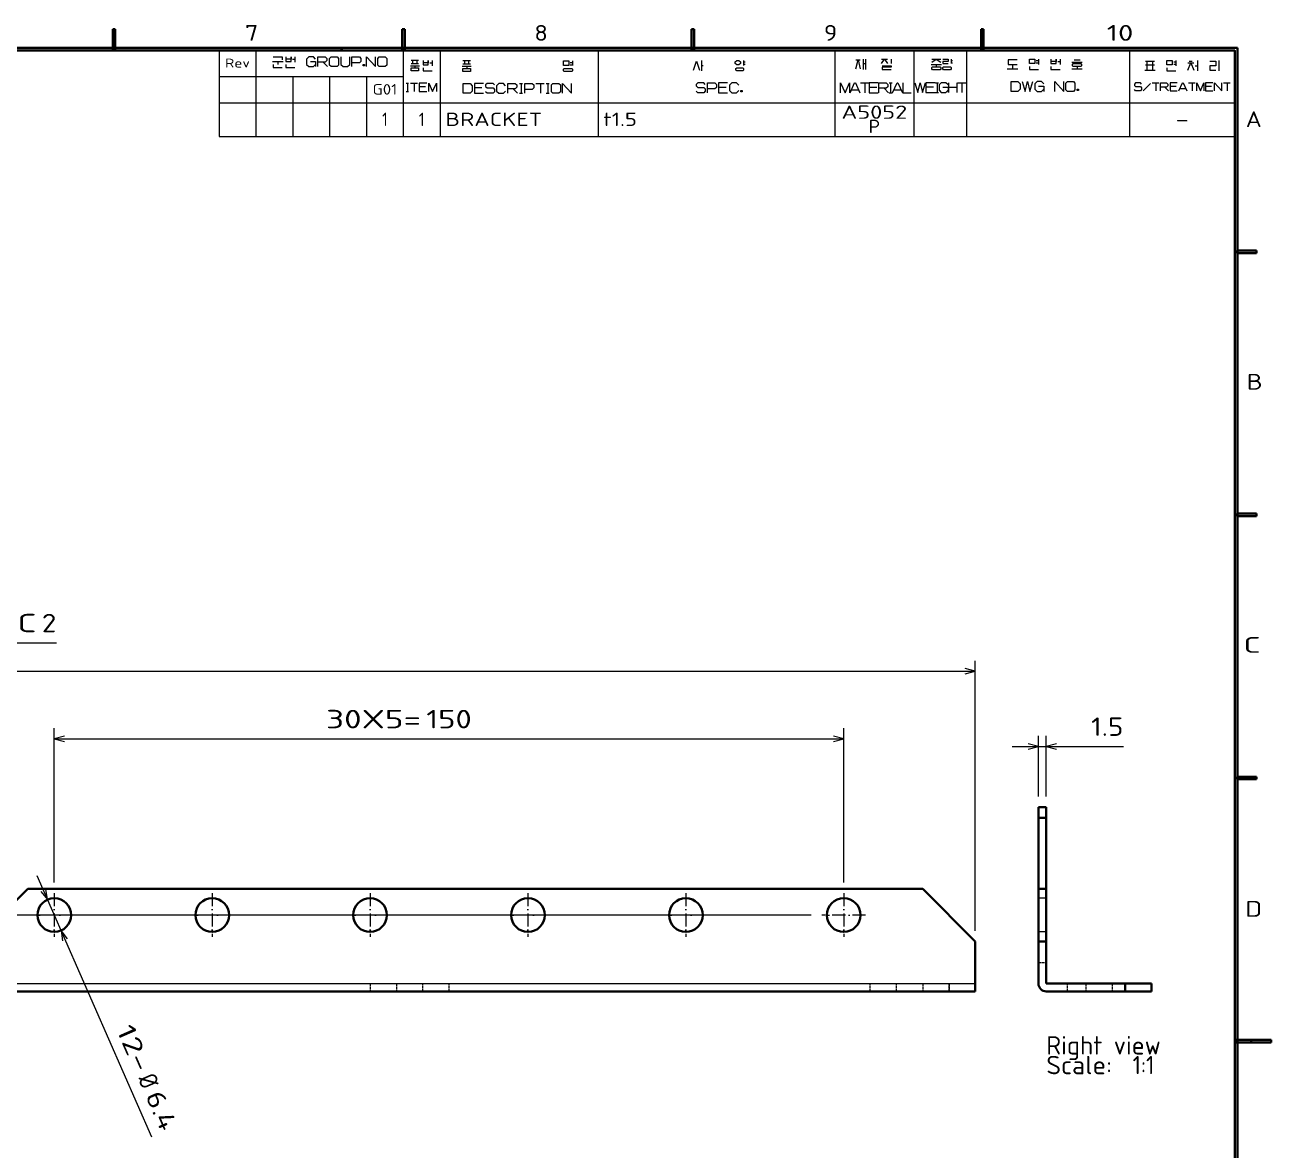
# Model space of a CAD drawing. Extents: x 23 to 587, y 4 to 413.
# Drawn here: x 349.8 to 586.6, y 197.8 to 411.6 of the extents above; entities that cross this region are included whole.
import ezdxf
from ezdxf.enums import TextEntityAlignment as Align

# ---------------------------------------------------------------- set-up
doc = ezdxf.new("R2010")
doc.units = 0
doc.linetypes.add('DASHDOT', pattern=[18.5, 12, -3, 0.5, -3])
doc.linetypes.add('DASHED', pattern=[15, 12, -3])
doc.layers.get('0').update_dxf_attribs({"lineweight": 13})
doc.layers.add('3', color=7, linetype='Continuous', lineweight=13)
doc.styles.get("Standard").update_dxf_attribs({"font": 'isocp.shx'})

# ---------------------------------------------------------------- blocks, each defined once
blk = doc.blocks.new('BLOCK602')
at = {"layer": '3', "color": 7, "lineweight": 13}
blk.add_text('7', height=3, dxfattribs=at).set_placement((391.62, 408.59), (394.16, 408.59), align=Align.FIT)
blk = doc.blocks.new('BLOCK603')
at = {"layer": '3', "color": 7, "lineweight": 13}
blk.add_text('8', height=3, dxfattribs=at).set_placement((446.62, 408.59), (449.16, 408.59), align=Align.FIT)
blk = doc.blocks.new('BLOCK604')
at = {"layer": '3', "color": 7, "lineweight": 13}
blk.add_text('9', height=3, dxfattribs=at).set_placement((501.62, 408.59), (504.16, 408.59), align=Align.FIT)
blk = doc.blocks.new('BLOCK605')
at = {"layer": '3', "color": 7, "lineweight": 13}
blk.add_text('10', height=3, dxfattribs=at).set_placement((555.35, 408.59), (560.43, 408.59), align=Align.FIT)
blk = doc.blocks.new('BLOCK606')
at = {"layer": '3', "color": 7, "lineweight": 13}
blk.add_text('A', height=3, dxfattribs=at).set_placement((581.77, 392.19), (584.81, 392.19), align=Align.FIT)
blk = doc.blocks.new('BLOCK607')
at = {"layer": '3', "color": 7, "lineweight": 13}
blk.add_text('B', height=3, dxfattribs=at).set_placement((581.96, 342.29), (585, 342.29), align=Align.FIT)
blk = doc.blocks.new('BLOCK608')
at = {"layer": '3', "color": 7, "lineweight": 13}
blk.add_text('C', height=3, dxfattribs=at).set_placement((581.36, 292.29), (584.59, 292.29), align=Align.FIT)
blk = doc.blocks.new('BLOCK609')
at = {"layer": '3', "color": 7, "lineweight": 13}
blk.add_text('D', height=3, dxfattribs=at).set_placement((581.68, 242.13), (584.91, 242.13), align=Align.FIT)
blk = doc.blocks.new('BLOCK664')
at = {"layer": '3', "color": 7, "lineweight": 5}
blk.add_solid([(410.24, 407.24), (409.76, 406.76), (30, 407.24), (30, 406.76)], dxfattribs=at)
blk = doc.blocks.new('BLOCK678')
at = {"layer": '3', "color": 7, "lineweight": 5}
blk.add_solid([(366.49, 410.8), (366.97, 410.8), (366.49, 407), (366.97, 407)], dxfattribs=at)
blk = doc.blocks.new('BLOCK679')
at = {"layer": '3', "color": 7, "lineweight": 5}
blk.add_solid([(421.49, 410.8), (421.97, 410.8), (421.49, 407), (421.97, 407)], dxfattribs=at)
blk = doc.blocks.new('BLOCK680')
at = {"layer": '3', "color": 7, "lineweight": 5}
blk.add_solid([(476.49, 410.8), (476.97, 410.8), (476.49, 407), (476.97, 407)], dxfattribs=at)
blk = doc.blocks.new('BLOCK681')
at = {"layer": '3', "color": 7, "lineweight": 5}
blk.add_solid([(531.49, 410.8), (531.97, 410.8), (531.49, 407), (531.97, 407)], dxfattribs=at)
blk = doc.blocks.new('BLOCK682')
at = {"layer": '3', "color": 7, "lineweight": 5}
blk.add_solid([(580.01, 368.26), (580.01, 368.74), (583.81, 368.26), (583.81, 368.74)], dxfattribs=at)
blk = doc.blocks.new('BLOCK683')
at = {"layer": '3', "color": 7, "lineweight": 5}
blk.add_solid([(580.01, 318.26), (580.01, 318.74), (583.81, 318.26), (583.81, 318.74)], dxfattribs=at)
blk = doc.blocks.new('BLOCK684')
at = {"layer": '3', "color": 7, "lineweight": 5}
blk.add_solid([(582.79, 218.26), (582.79, 218.74), (586.59, 218.26), (586.59, 218.74)], dxfattribs=at)
blk = doc.blocks.new('BLOCK688')
at = {"layer": '3', "color": 7, "lineweight": 5}
blk.add_solid([(586.59, 218.74), (586.59, 218.26), (579.94, 218.74), (579.94, 218.26)], dxfattribs=at)
blk = doc.blocks.new('BLOCK689')
at = {"layer": '3', "color": 7, "lineweight": 5}
blk.add_solid([(580.02, 268.74), (580.02, 268.26), (583.82, 268.74), (583.82, 268.26)], dxfattribs=at)
blk = doc.blocks.new('BLOCK700')
at = {"color": 7, "lineweight": 13}
for p, q in [((410.26, 407), (603.26, 407)), ((410.26, 402), (445.26, 402)), ((410.26, 397), (603.26, 397)), ((410.26, 390.58), (603.26, 390.58))]:
    blk.add_line(p, q, dxfattribs=at)
at = {"color": 7, "lineweight": 13, "ltscale": 0.410535}
for p, q in [((410.26, 407), (410.26, 390.58)), ((417.26, 407), (417.26, 390.58)), ((445.26, 407), (445.26, 390.58)), ((452.26, 407), (452.26, 390.58)), ((482.26, 407), (482.26, 390.58)), ((527.26, 407), (527.26, 390.58)), ((542.26, 407), (542.26, 390.58)), ((552.26, 407), (552.26, 390.58)), ((583.26, 407), (583.26, 390.58)), ((603.26, 407), (603.26, 390.58))]:
    blk.add_line(p, q, dxfattribs=at)
at = {"color": 7, "lineweight": 13, "ltscale": 0.285535}
for p, q in [((424.26, 402), (424.26, 390.58)), ((431.26, 402), (431.26, 390.58)), ((438.26, 402), (438.26, 390.58))]:
    blk.add_line(p, q, dxfattribs=at)
at = {"color": 7, "lineweight": 13}
for s, height, p, p2 in [('Rev', 1.7, (411.41, 403.71), (416.12, 403.71)), ('G01', 2, (439.42, 398.57), (444.1, 398.57)), ('A5052', 2.53, (528.51, 393.97), (541.01, 393.97)), ('1', 2.53, (441.22, 392.61), (442.3, 392.61)), ('1', 2.53, (448.22, 392.61), (449.3, 392.61)), ('BRACKET', 2.53, (453.26, 392.61), (471.66, 392.61)), ('t1.5', 2.53, (483.26, 392.61), (489.66, 392.61)), ('P', 2.53, (533.68, 391.26), (535.85, 391.26)), ('-', 2.53, (592, 392.61), (594.53, 392.61))]:
    blk.add_text(s, height=height, dxfattribs=at).set_placement(p, p2, align=Align.FIT)
blk = doc.blocks.new('BLOCK703')
at = {"color": 7, "lineweight": 13}
blk.add_line((198.84, 13), (-243.63, 13), dxfattribs=at)
blk = doc.blocks.new('BLOCK709')
at = {"color": 7, "lineweight": 13}
for p, q in [((-230, 59.33), (230, 59.33)), ((230, 10), (230, 61.33))]:
    blk.add_line(p, q, dxfattribs=at)
blk.add_lwpolyline([(228.07, 58.82), (230, 59.33), (228.07, 59.85)], dxfattribs=at)
blk = doc.blocks.new('BLOCK711')
at = {"color": 7, "lineweight": 13}
for p, q in [((55, 19.16), (55, 48.49)), ((205, 19.16), (205, 48.49)), ((55, 46.49), (205, 46.49))]:
    blk.add_line(p, q, dxfattribs=at)
for points in [[(56.93, 47.01), (55, 46.49), (56.93, 45.97)], [(203.07, 45.97), (205, 46.49), (203.07, 47.01)]]:
    blk.add_lwpolyline(points, dxfattribs=at)
for s, p, p2 in [('30X5=', (106.62, 48.49), (124.68, 48.49)), ('150', (125.68, 48.49), (134.32, 48.49))]:
    blk.add_text(s, height=3.5, dxfattribs=at).set_placement(p, p2, align=Align.FIT)
blk = doc.blocks.new('BLOCK712')
at = {"color": 7, "lineweight": 13}
blk.add_line((51.71, 20.51), (73.45, -29.13), dxfattribs=at)
for points in [[(52.47, 17.49), (53.72, 15.93), (53.42, 17.91)], [(57.53, 8.51), (56.28, 10.07), (56.58, 8.09)]]:
    blk.add_lwpolyline(points, dxfattribs=at)
for s, p, p2 in [('12-', (66.71, -8.76), (70.38, -17.14)), ('%%c', (70.79, -18.05), (71.82, -20.4)), ('6.4', (72.22, -21.32), (75.29, -28.33))]:
    blk.add_text(s, height=3.5, rotation=293.6547, dxfattribs=at).set_placement(p, p2, align=Align.FIT)
blk = doc.blocks.new('BLOCK714')
at = {"color": 7, "lineweight": 13}
blk.add_line((15.83, 32.92), (47.64, 64.74), dxfattribs=at)
at = {"color": 7, "lineweight": 13, "ltscale": 0.19375}
blk.add_line((47.64, 64.74), (55.39, 64.74), dxfattribs=at)
at = {"color": 7, "lineweight": 13}
blk.add_lwpolyline([(16.83, 34.65), (15.83, 32.92), (17.56, 33.92)], dxfattribs=at)
for s, p, p2 in [('2-C', (40.99, 66.74), (51.64, 66.74)), ('2', (52.64, 66.74), (55.39, 66.74))]:
    blk.add_text(s, height=3.5, dxfattribs=at).set_placement(p, p2, align=Align.FIT)
blk = doc.blocks.new('BLOCK716')
at = {"color": 7, "linetype": 'DASHDOT', "lineweight": 13, "ltscale": 0.208}
for p, q in [((85, 17.16), (85, 8.84)), ((89.16, 13), (80.84, 13))]:
    blk.add_line(p, q, dxfattribs=at)
blk = doc.blocks.new('BLOCK718')
at = {"color": 7, "linetype": 'DASHDOT', "lineweight": 13, "ltscale": 0.208}
for p, q in [((115, 17.16), (115, 8.84)), ((119.16, 13), (110.84, 13))]:
    blk.add_line(p, q, dxfattribs=at)
blk = doc.blocks.new('BLOCK720')
at = {"color": 7, "linetype": 'DASHDOT', "lineweight": 13, "ltscale": 0.208}
for p, q in [((145, 17.16), (145, 8.84)), ((149.16, 13), (140.84, 13))]:
    blk.add_line(p, q, dxfattribs=at)
blk = doc.blocks.new('BLOCK722')
at = {"color": 7, "linetype": 'DASHDOT', "lineweight": 13, "ltscale": 0.208}
for p, q in [((175, 17.16), (175, 8.84)), ((179.16, 13), (170.84, 13))]:
    blk.add_line(p, q, dxfattribs=at)
blk = doc.blocks.new('BLOCK724')
at = {"color": 7, "linetype": 'DASHDOT', "lineweight": 13, "ltscale": 0.208}
for p, q in [((205, 17.16), (205, 8.84)), ((209.16, 13), (200.84, 13))]:
    blk.add_line(p, q, dxfattribs=at)
blk = doc.blocks.new('BLOCK726')
at = {"color": 7, "linetype": 'DASHDOT', "lineweight": 13, "ltscale": 0.208}
for p, q in [((55, 17.16), (55, 8.84)), ((59.16, 13), (50.84, 13))]:
    blk.add_line(p, q, dxfattribs=at)
blk = doc.blocks.new('BLOCK727')
at = {"color": 7, "lineweight": 35, "ltscale": 0.353553}
for p, q in [((50, 18), (40, 8)), ((230, 8), (220, 18))]:
    blk.add_line(p, q, dxfattribs=at)
at = {"color": 7, "lineweight": 35}
for p, q in [((50, 18), (220, 18)), ((-230, -1.5), (230, -1.5))]:
    blk.add_line(p, q, dxfattribs=at)
at = {"color": 7, "lineweight": 35, "ltscale": 0.2}
blk.add_line((230, 0), (230, 8), dxfattribs=at)
at = {"color": 7, "linetype": 'DASHED', "lineweight": 13}
blk.add_line((-230, 0), (230, 0), dxfattribs=at)
at = {"color": 7, "linetype": 'DASHED', "lineweight": 13, "ltscale": 0.0375}
for p, q in [((115, 0), (115, -1.5)), ((120, 0), (120, -1.5)), ((125, -1.5), (125, 0)), ((130, -1.5), (130, 0)), ((210, -1.5), (210, 0)), ((215, -1.5), (215, 0)), ((220, 0), (220, -1.5)), ((225, 0), (225, -1.5)), ((225, -1.5), (225, 0))]:
    blk.add_line(p, q, dxfattribs=at)
at = {"color": 7, "lineweight": 35, "ltscale": 0.0375}
blk.add_line((230, -1.5), (230, 0), dxfattribs=at)
at = {"color": 7, "lineweight": 13}
blk.add_line((-230, 0), (230, 0), dxfattribs=at)
at = {"color": 7, "lineweight": 35}
for centre in [(55, 13), (85, 13), (115, 13), (145, 13), (175, 13), (205, 13)]:
    blk.add_circle(centre, 3.2, dxfattribs=at)
blk = doc.blocks.new('BLOCK746')
at = {"color": 7, "lineweight": 13}
for s, p, p2 in [('Right view', (-10, -13.5), (11.75, -13.5)), ('Scale:', (-10, -17.25), (2.5, -17.25)), ('  1:1', (2.5, -17.25), (10.5, -17.25))]:
    blk.add_text(s, height=3.5, dxfattribs=at).set_placement(p, p2, align=Align.FIT)
blk = doc.blocks.new('BLOCK747')
at = {"color": 7, "lineweight": 13}
blk.add_line((-16.5, 45.05), (4.65, 45.05), dxfattribs=at)
at = {"color": 7, "lineweight": 13, "ltscale": 0.288776}
for p, q in [((-11.5, 35.5), (-11.5, 47.05)), ((-10, 35.5), (-10, 47.05))]:
    blk.add_line(p, q, dxfattribs=at)
at = {"color": 7, "lineweight": 13}
for points in [[(-13.43, 44.53), (-11.5, 45.05), (-13.43, 45.57)], [(-8.07, 45.57), (-10, 45.05), (-8.07, 44.53)]]:
    blk.add_lwpolyline(points, dxfattribs=at)
blk.add_text('1.5', height=3.5, dxfattribs=at).set_placement((-1.5, 47.05), (4.65, 47.05), align=Align.FIT)
blk = doc.blocks.new('BLOCK748')
at = {"color": 7, "lineweight": 35, "ltscale": 0.0375}
for p, q in [((-11.5, 33.5), (-10, 33.5)), ((-11.5, 31.5), (-10, 31.5)), ((-11.5, 18), (-10, 18)), ((-11.5, 8), (-10, 8)), ((5, -1.5), (5, 0)), ((10, -1.5), (10, 0))]:
    blk.add_line(p, q, dxfattribs=at)
at = {"color": 7, "lineweight": 35, "ltscale": 0.05}
for p, q in [((-11.5, 33.5), (-11.5, 31.5)), ((-10, 33.5), (-10, 31.5))]:
    blk.add_line(p, q, dxfattribs=at)
at = {"color": 7, "linetype": 'DASHED', "lineweight": 13, "ltscale": 0.0375}
for p, q in [((-11.5, 31.5), (-10, 31.5)), ((-10, 16.2), (-11.5, 16.2)), ((-10, 16.2), (-11.5, 16.2)), ((-10, 16.2), (-11.5, 16.2)), ((-10, 16.2), (-11.5, 16.2)), ((-10, 16.2), (-11.5, 16.2)), ((-10, 16.2), (-11.5, 16.2)), ((-10, 16.2), (-11.5, 16.2)), ((-10, 16.2), (-11.5, 16.2)), ((-10, 16.2), (-11.5, 16.2)), ((-10, 16.2), (-11.5, 16.2)), ((-10, 16.2), (-11.5, 16.2)), ((-10, 16.2), (-11.5, 16.2)), ((-10, 9.8), (-11.5, 9.8)), ((-10, 9.8), (-11.5, 9.8)), ((-10, 9.8), (-11.5, 9.8)), ((-10, 9.8), (-11.5, 9.8)), ((-10, 9.8), (-11.5, 9.8)), ((-10, 9.8), (-11.5, 9.8)), ((-10, 9.8), (-11.5, 9.8)), ((-10, 9.8), (-11.5, 9.8)), ((-10, 9.8), (-11.5, 9.8)), ((-10, 9.8), (-11.5, 9.8)), ((-10, 9.8), (-11.5, 9.8)), ((-10, 9.8), (-11.5, 9.8)), ((-11.5, 8), (-10, 8)), ((-11.5, 8), (-10, 8)), ((-11.5, 8), (-10, 8)), ((-11.5, 4), (-10, 4)), ((-6, -1.5), (-6, 0)), ((-2.5, 0), (-2.5, -1.5)), ((-2.5, 0), (-2.5, -1.5)), ((-2.5, 0), (-2.5, -1.5)), ((-2.5, 0), (-2.5, -1.5)), ((2.5, 0), (2.5, -1.5)), ((2.5, 0), (2.5, -1.5)), ((2.5, 0), (2.5, -1.5)), ((2.5, 0), (2.5, -1.5)), ((5, -1.5), (5, 0)), ((5, -1.5), (5, 0)), ((5, -1.5), (5, 0)), ((5, -1.5), (5, 0)), ((5, -1.5), (5, 0))]:
    blk.add_line(p, q, dxfattribs=at)
at = {"color": 7, "lineweight": 35, "ltscale": 0.337504}
for p, q in [((-11.5, 31.5), (-11.5, 18)), ((-10, 31.5), (-10, 18))]:
    blk.add_line(p, q, dxfattribs=at)
at = {"color": 7, "lineweight": 35, "ltscale": 0.25}
for p, q in [((-11.5, 8), (-11.5, 18)), ((-10, 8), (-10, 18))]:
    blk.add_line(p, q, dxfattribs=at)
at = {"color": 7, "lineweight": 35, "ltscale": 0.2}
for p, q in [((-11.5, 0), (-11.5, 8)), ((-10, 0), (-10, 8))]:
    blk.add_line(p, q, dxfattribs=at)
at = {"color": 7, "lineweight": 35, "ltscale": 0.375}
for p, q in [((5, 0), (-10, 0)), ((5, -1.5), (-10, -1.5))]:
    blk.add_line(p, q, dxfattribs=at)
at = {"color": 7, "lineweight": 35, "ltscale": 0.125}
for p, q in [((10, 0), (5, 0)), ((10, -1.5), (5, -1.5))]:
    blk.add_line(p, q, dxfattribs=at)
at = {"color": 7, "lineweight": 35}
blk.add_arc((-10, 0), 1.5, 180, 270, dxfattribs=at)

msp = doc.modelspace()

# ---------------------------------------------------------------- linework, layer by layer
at = {"color": 7, "lineweight": 13, "ltscale": 0.010714}
for p, q in [((400.67, 405.1), (401.1, 405.1)), ((423.91, 403.85), (423.91, 403.42)), ((426.74, 404.42), (427.17, 404.42)), ((433.75, 403.76), (433.75, 403.33)), ((453.44, 404.47), (453.86, 404.47)), ((453.44, 404.04), (453.86, 404.04)), ((522.98, 404.09), (522.98, 403.66)), ((546.06, 404.68), (546.49, 404.68)), ((572.18, 403.85), (572.61, 403.85))]:
    msp.add_line(p, q, dxfattribs=at)
at = {"color": 7, "lineweight": 13, "ltscale": 0.025}
for p, q in [((401.1, 405.53), (401.1, 404.53)), ((542.4, 405.11), (542.4, 404.11)), ((546.49, 405.11), (546.49, 404.11)), ((427.17, 404.85), (427.17, 403.85)), ((486.34, 404.86), (486.34, 403.86)), ((568.52, 404.85), (568.52, 403.85))]:
    msp.add_line(p, q, dxfattribs=at)
at = {"color": 7, "lineweight": 13, "ltscale": 0.021429}
for p, q in [((507.68, 404.98), (508.54, 404.98)), ((514.41, 405.12), (514.41, 404.27)), ((525.79, 405.09), (525.79, 404.24)), ((453.86, 404.76), (453.86, 403.9)), ((537.46, 404.11), (537.46, 403.25))]:
    msp.add_line(p, q, dxfattribs=at)
at = {"color": 7, "lineweight": 13, "ltscale": 0.05}
for p, q in [((509.11, 405.12), (509.11, 403.12)), ((509.54, 405.12), (509.54, 403.12)), ((396.85, 404.67), (398.85, 404.67)), ((478.39, 404.86), (478.39, 402.86)), ((521.98, 404.09), (523.98, 404.09)), ((536.46, 403.25), (538.46, 403.25)), ((548.72, 404.54), (550.72, 404.54)), ((548.72, 403.25), (550.72, 403.25)), ((562.58, 403), (564.58, 403)), ((572.61, 404.85), (572.61, 402.85)), ((576.69, 404.85), (576.69, 402.85))]:
    msp.add_line(p, q, dxfattribs=at)
at = {"color": 7, "lineweight": 13, "ltscale": 0.028571}
for p, q in [((512.55, 405.12), (513.7, 405.12)), ((549.15, 404.97), (550.29, 404.97)), ((568.53, 399.88), (567.39, 399.88)), ((575.29, 399.88), (574.15, 399.88))]:
    msp.add_line(p, q, dxfattribs=at)
at = {"color": 7, "lineweight": 13, "ltscale": 0.042857}
for p, q in [((522.12, 405.09), (523.83, 405.09)), ((423.05, 403.85), (424.77, 403.85)), ((432.89, 403.76), (434.61, 403.76)), ((562.72, 404.71), (564.43, 404.71)), ((562.72, 404), (564.43, 404))]:
    msp.add_line(p, q, dxfattribs=at)
at = {"color": 7, "lineweight": 13, "ltscale": 0.014285}
for p, q in [((397.85, 404.67), (397.85, 404.1)), ((571.03, 404.71), (571.61, 404.71)), ((443.81, 400.47), (444.38, 400.47)), ((514, 400.58), (514.57, 400.58)), ((443.81, 398.62), (444.38, 398.62)), ((514, 398.72), (514.57, 398.72))]:
    msp.add_line(p, q, dxfattribs=at)
at = {"color": 7, "lineweight": 13, "ltscale": 0.030304}
for p, q in [((406.45, 404.53), (407.3, 403.67)), ((442.55, 399.47), (443.41, 398.62))]:
    msp.add_line(p, q, dxfattribs=at)
at = {"color": 7, "lineweight": 13, "ltscale": 0.007143}
for p, q in [((414.19, 404.1), (414.19, 403.81)), ((478.39, 403.86), (478.67, 403.86)), ((486.34, 404.57), (486.63, 404.57)), ((486.34, 404.14), (486.63, 404.14)), ((525.79, 404.81), (526.08, 404.81)), ((525.79, 404.38), (526.08, 404.38)), ((485.97, 399.14), (485.97, 398.86)), ((549.86, 399.4), (549.86, 399.11))]:
    msp.add_line(p, q, dxfattribs=at)
at = {"color": 7, "lineweight": 13, "ltscale": 0.035714}
for p, q in [((424.62, 404.85), (423.2, 404.85)), ((423.2, 404.28), (424.62, 404.28)), ((436.64, 399.62), (435.21, 399.62)), ((483.03, 399.71), (481.6, 399.71)), ((511.66, 399.72), (510.23, 399.72)), ((522.44, 399.76), (521.01, 399.76))]:
    msp.add_line(p, q, dxfattribs=at)
at = {"color": 7, "lineweight": 13, "ltscale": 0.035715}
for p, q in [((434.46, 404.76), (433.04, 404.76)), ((433.04, 404.19), (434.46, 404.19))]:
    msp.add_line(p, q, dxfattribs=at)
at = {"color": 7, "lineweight": 13, "ltscale": 0.010715}
for p, q in [((509.11, 404.27), (509.54, 404.27)), ((541.97, 404.82), (542.4, 404.82)), ((541.97, 404.4), (542.4, 404.4)), ((549.72, 403.68), (549.72, 403.25)), ((568.09, 404.57), (568.52, 404.57)), ((568.09, 404.14), (568.52, 404.14))]:
    msp.add_line(p, q, dxfattribs=at)
at = {"color": 7, "lineweight": 13, "ltscale": 0.028572}
msp.add_line((570.75, 404.42), (571.89, 404.42), dxfattribs=at)
at = {"color": 7, "lineweight": 13, "ltscale": 0.012143}
for p, q in [((422.23, 400.56), (422.72, 400.56)), ((422.23, 398.98), (422.72, 398.98))]:
    msp.add_line(p, q, dxfattribs=at)
at = {"color": 7, "lineweight": 13, "ltscale": 0.039465}
for p, q in [((422.48, 400.56), (422.48, 398.98)), ((423.79, 400.56), (423.79, 398.98))]:
    msp.add_line(p, q, dxfattribs=at)
at = {"color": 7, "lineweight": 13, "ltscale": 0.033393}
msp.add_line((423.06, 400.56), (424.39, 400.56), dxfattribs=at)
at = {"color": 7, "lineweight": 13, "ltscale": 0.046429}
for p, q in [((444.09, 400.47), (444.09, 398.62)), ((447.75, 400.47), (447.75, 398.62)), ((449.15, 400.47), (449.15, 398.62)), ((509.42, 400.58), (509.42, 398.72)), ((514.29, 400.58), (514.29, 398.72)), ((523.11, 400.62), (523.11, 398.76)), ((525.31, 400.62), (525.31, 398.76)), ((526.88, 400.62), (526.88, 398.76)), ((527.84, 400.62), (527.84, 398.76))]:
    msp.add_line(p, q, dxfattribs=at)
at = {"color": 7, "lineweight": 13, "ltscale": 0.039286}
for p, q in [((446.89, 400.47), (448.46, 400.47)), ((508.56, 400.58), (510.13, 400.58)), ((525.31, 399.76), (526.88, 399.76))]:
    msp.add_line(p, q, dxfattribs=at)
at = {"color": 7, "lineweight": 13, "ltscale": 0.014286}
for p, q in [((448.86, 400.47), (449.44, 400.47)), ((522.83, 400.62), (523.4, 400.62)), ((448.86, 398.62), (449.44, 398.62)), ((522.83, 398.76), (523.4, 398.76))]:
    msp.add_line(p, q, dxfattribs=at)
at = {"color": 7, "lineweight": 13, "ltscale": 0.039285}
msp.add_line((526.98, 400.62), (528.56, 400.62), dxfattribs=at)
at = {"color": 7, "lineweight": 13, "ltscale": 0.048487}
msp.add_line((563.68, 400.45), (562.31, 399.08), dxfattribs=at)
at = {"color": 7, "lineweight": 13, "ltscale": 0.031429}
for p, q in [((564, 400.57), (565.26, 400.57)), ((570.88, 400.57), (572.14, 400.57)), ((577.53, 400.57), (578.79, 400.57))]:
    msp.add_line(p, q, dxfattribs=at)
at = {"color": 7, "lineweight": 13, "ltscale": 0.037143}
for p, q in [((564.69, 400.57), (564.69, 399.08)), ((571.57, 400.57), (571.57, 399.08)), ((578.22, 400.57), (578.22, 399.08))]:
    msp.add_line(p, q, dxfattribs=at)
at = {"color": 7, "lineweight": 13, "ltscale": 0.030357}
msp.add_line((425.95, 399.83), (424.73, 399.83), dxfattribs=at)
at = {"color": 7, "lineweight": 13, "ltscale": 0.032143}
for p, q in [((506.89, 399.29), (508.17, 399.29)), ((514.96, 399.29), (516.25, 399.29))]:
    msp.add_line(p, q, dxfattribs=at)
at = {"color": 7, "lineweight": 13, "ltscale": 0.030305}
msp.add_line((513.05, 399.58), (513.9, 398.72), dxfattribs=at)
at = {"color": 7, "lineweight": 13, "ltscale": 0.024243}
msp.add_line((566.38, 399.77), (567.07, 399.08), dxfattribs=at)
at = {"color": 7, "lineweight": 13, "ltscale": 0.025715}
msp.add_line((569.31, 399.54), (570.33, 399.54), dxfattribs=at)
at = {"color": 7, "lineweight": 13}
for points in [[(396.99, 405.53), (398.7, 405.53), (398.7, 404.96)], [(399.39, 405.53), (399.39, 404.67), (400.39, 404.67), (400.39, 405.53), (400.39, 405.1), (399.39, 405.1)], [(405.05, 405.1), (404.62, 405.53), (403.76, 405.53), (403.33, 405.1), (403.33, 404.1), (403.76, 403.67), (404.62, 403.67), (405.05, 404.1)], [(405.45, 403.67), (405.45, 405.53), (406.87, 405.53), (407.16, 405.24), (407.16, 404.81), (406.87, 404.53), (405.45, 404.53)], [(409.82, 405.53), (409.82, 404.1), (410.25, 403.67), (411.1, 403.67), (411.53, 404.1), (411.53, 405.53)], [(411.93, 403.67), (411.93, 405.53), (413.36, 405.53), (413.65, 405.24), (413.65, 404.67), (413.36, 404.39), (411.93, 404.39)], [(414.73, 403.67), (414.73, 405.53), (416.45, 403.67), (416.45, 405.53)], [(507.68, 403.27), (508.11, 404.98), (508.54, 403.27)], [(512.55, 404.27), (513.13, 405.12), (513.7, 404.27)], [(522.12, 404.52), (522.98, 405.09), (523.83, 404.52)], [(524.22, 405.09), (525.22, 405.09), (525.22, 404.66), (524.22, 404.66), (524.22, 404.24), (525.22, 404.24)], [(538.32, 404.97), (536.6, 404.97), (536.6, 404.11), (538.32, 404.11)], [(544.77, 405.11), (544.77, 404.25), (545.77, 404.25), (545.77, 405.11), (545.77, 404.68), (544.77, 404.68)], [(396.99, 404.1), (396.99, 403.53), (398.7, 403.53)], [(399.39, 404.1), (399.39, 403.53), (401.1, 403.53)], [(404.05, 404.67), (405.05, 404.67), (405.05, 403.67)], [(423.48, 404.85), (423.48, 404.28), (424.34, 404.28), (424.34, 404.85)], [(425.45, 404.85), (425.45, 403.99), (426.45, 403.99), (426.45, 404.85), (426.45, 404.42), (425.45, 404.42)], [(425.45, 403.42), (425.45, 402.85), (427.17, 402.85)], [(433.32, 404.76), (433.32, 404.19), (434.18, 404.19), (434.18, 404.76)], [(476.82, 403), (477.39, 404.71), (477.96, 403)], [(512.7, 403.84), (514.41, 403.84), (514.41, 403.55), (512.7, 403.55), (512.7, 403.12), (514.41, 403.12)], [(540.69, 403.68), (540.69, 403.11), (542.4, 403.11)], [(544.77, 403.68), (544.77, 403.11), (546.49, 403.11)], [(563.01, 404.71), (563.01, 403), (564.15, 403), (564.15, 404.71)], [(566.81, 403.42), (566.81, 402.85), (568.52, 402.85)], [(570.75, 403), (571.32, 404.42), (571.89, 403)], [(574.98, 404.71), (576.12, 404.71), (576.12, 403.85), (574.98, 403.85), (574.98, 403), (576.12, 403)], [(426.19, 400.56), (424.73, 400.56), (424.73, 398.98), (426.19, 398.98)], [(426.53, 398.98), (426.53, 400.56), (427.26, 398.98), (427.99, 400.56), (427.99, 398.98)], [(436.92, 400.47), (435.21, 400.47), (435.21, 398.62), (436.92, 398.62)], [(439.04, 400.19), (438.75, 400.47), (437.61, 400.47), (437.32, 400.19), (437.32, 399.9), (437.61, 399.62), (438.75, 399.62), (439.04, 399.33), (439.04, 398.9), (438.75, 398.62), (437.61, 398.62), (437.32, 398.9)], [(441.15, 400.04), (440.72, 400.47), (439.86, 400.47), (439.44, 400.04), (439.44, 399.04), (439.86, 398.62), (440.72, 398.62), (441.15, 399.04)], [(441.55, 398.62), (441.55, 400.47), (442.98, 400.47), (443.26, 400.19), (443.26, 399.76), (442.98, 399.47), (441.55, 399.47)], [(444.78, 398.62), (444.78, 400.47), (446.21, 400.47), (446.49, 400.19), (446.49, 399.62), (446.21, 399.33), (444.78, 399.33)], [(451.95, 398.62), (451.95, 400.47), (453.66, 398.62), (453.66, 400.47)], [(479.08, 400.29), (478.8, 400.57), (477.65, 400.57), (477.37, 400.29), (477.37, 400), (477.65, 399.71), (478.8, 399.71), (479.08, 399.43), (479.08, 399), (478.8, 398.71), (477.65, 398.71), (477.37, 399)], [(479.48, 398.71), (479.48, 400.57), (480.91, 400.57), (481.2, 400.29), (481.2, 399.71), (480.91, 399.43), (479.48, 399.43)], [(483.31, 400.57), (481.6, 400.57), (481.6, 398.71), (483.31, 398.71)], [(485.43, 400.14), (485, 400.57), (484.14, 400.57), (483.71, 400.14), (483.71, 399.14), (484.14, 398.71), (485, 398.71), (485.43, 399.14)], [(504.79, 398.72), (504.79, 400.58), (505.65, 398.72), (506.5, 400.58), (506.5, 398.72)], [(506.6, 398.72), (507.46, 400.58), (507.6, 400.58), (508.46, 398.72)], [(511.95, 400.58), (510.23, 400.58), (510.23, 398.72), (511.95, 398.72)], [(512.05, 398.72), (512.05, 400.58), (513.47, 400.58), (513.76, 400.29), (513.76, 399.86), (513.47, 399.58), (512.05, 399.58)], [(514.67, 398.72), (515.53, 400.58), (515.67, 400.58), (516.53, 398.72)], [(516.63, 400.58), (516.63, 398.72), (518.2, 398.72)], [(518.91, 400.62), (519.48, 398.76), (519.91, 400.62), (520.34, 398.76), (520.91, 400.62)], [(522.73, 400.62), (521.01, 400.62), (521.01, 398.76), (522.73, 398.76)], [(525.21, 400.19), (524.78, 400.62), (523.93, 400.62), (523.5, 400.19), (523.5, 399.19), (523.93, 398.76), (524.78, 398.76), (525.21, 399.19)], [(539.29, 400.82), (539.86, 398.97), (540.29, 400.82), (540.72, 398.97), (541.29, 400.82)], [(543.4, 400.4), (542.97, 400.82), (542.12, 400.82), (541.69, 400.4), (541.69, 399.4), (542.12, 398.97), (542.97, 398.97), (543.4, 399.4)], [(545.49, 398.97), (545.49, 400.82), (547.2, 398.97), (547.2, 400.82)], [(561.99, 400.34), (561.76, 400.57), (560.85, 400.57), (560.62, 400.34), (560.62, 400.11), (560.85, 399.88), (561.76, 399.88), (561.99, 399.65), (561.99, 399.31), (561.76, 399.08), (560.85, 399.08), (560.62, 399.31)], [(565.58, 399.08), (565.58, 400.57), (566.72, 400.57), (566.95, 400.34), (566.95, 400), (566.72, 399.77), (565.58, 399.77)], [(568.76, 400.57), (567.39, 400.57), (567.39, 399.08), (568.76, 399.08)], [(569.08, 399.08), (569.76, 400.57), (569.88, 400.57), (570.56, 399.08)], [(572.46, 399.08), (572.46, 400.57), (573.15, 399.08), (573.83, 400.57), (573.83, 399.08)], [(575.52, 400.57), (574.15, 400.57), (574.15, 399.08), (575.52, 399.08)], [(575.84, 399.08), (575.84, 400.57), (577.21, 399.08), (577.21, 400.57)], [(524.21, 399.76), (525.21, 399.76), (525.21, 398.76)], [(542.4, 399.97), (543.4, 399.97), (543.4, 398.97)]]:
    msp.add_lwpolyline(points, dxfattribs=at)
for points in [[(407.99, 405.53), (409.13, 405.53), (409.42, 405.24), (409.42, 403.96), (409.13, 403.67), (407.99, 403.67), (407.7, 403.96), (407.7, 405.24)], [(417.13, 405.53), (418.27, 405.53), (418.56, 405.24), (418.56, 403.96), (418.27, 403.67), (417.13, 403.67), (416.85, 403.96), (416.85, 405.24)], [(540.69, 405.11), (541.69, 405.11), (541.69, 404.25), (540.69, 404.25)], [(414.05, 404.1), (414.33, 404.1), (414.33, 403.81), (414.05, 403.81)], [(423.2, 403.42), (424.62, 403.42), (424.62, 402.85), (423.2, 402.85)], [(433.04, 403.33), (434.46, 403.33), (434.46, 402.76), (433.04, 402.76)], [(452.15, 404.76), (453.15, 404.76), (453.15, 403.9), (452.15, 403.9)], [(452.29, 403.33), (453.72, 403.33), (453.86, 403.19), (453.86, 402.9), (453.72, 402.76), (452.29, 402.76), (452.15, 402.9), (452.15, 403.19)], [(485.06, 404.86), (485.48, 404.86), (485.77, 404.57), (485.77, 404.29), (485.48, 404), (485.06, 404), (484.77, 404.29), (484.77, 404.57)], [(485.06, 403.43), (486.2, 403.43), (486.34, 403.29), (486.34, 403), (486.2, 402.86), (485.06, 402.86), (484.91, 403), (484.91, 403.29)], [(522.26, 403.66), (523.69, 403.66), (523.83, 403.52), (523.83, 403.24), (523.69, 403.09), (522.26, 403.09), (522.12, 403.24), (522.12, 403.52)], [(524.36, 403.66), (525.65, 403.66), (525.79, 403.52), (525.79, 403.24), (525.65, 403.09), (524.36, 403.09), (524.22, 403.24), (524.22, 403.52)], [(549, 404.25), (550.43, 404.25), (550.57, 404.11), (550.57, 403.82), (550.43, 403.68), (549, 403.68), (548.86, 403.82), (548.86, 404.11)], [(566.81, 404.85), (567.81, 404.85), (567.81, 404), (566.81, 404)], [(433.09, 400.47), (434.38, 400.47), (434.81, 400.04), (434.81, 399.04), (434.38, 398.62), (433.09, 398.62)], [(450.12, 400.47), (451.26, 400.47), (451.55, 400.19), (451.55, 398.9), (451.26, 398.62), (450.12, 398.62), (449.84, 398.9), (449.84, 400.19)], [(537.17, 400.82), (538.46, 400.82), (538.89, 400.4), (538.89, 399.4), (538.46, 398.97), (537.17, 398.97)], [(547.89, 400.82), (549.03, 400.82), (549.32, 400.54), (549.32, 399.25), (549.03, 398.97), (547.89, 398.97), (547.6, 399.25), (547.6, 400.54)], [(485.83, 399.14), (486.11, 399.14), (486.11, 398.86), (485.83, 398.86)], [(549.72, 399.4), (550, 399.4), (550, 399.11), (549.72, 399.11)]]:
    msp.add_lwpolyline(points, close=True, dxfattribs=at)
at = {"layer": '3', "color": 7, "lineweight": 35, "ltscale": 0.095}
for p, q in [((366.49, 407), (366.49, 410.8)), ((366.97, 410.8), (366.97, 407)), ((421.49, 407), (421.49, 410.8)), ((421.97, 410.8), (421.97, 407)), ((476.49, 407), (476.49, 410.8)), ((476.97, 410.8), (476.97, 407)), ((531.49, 407), (531.49, 410.8)), ((531.97, 410.8), (531.97, 407)), ((580.01, 368.74), (583.81, 368.74)), ((583.81, 368.26), (580.01, 368.26)), ((580.01, 318.74), (583.81, 318.74)), ((583.81, 318.26), (580.01, 318.26)), ((580.02, 268.74), (583.82, 268.74)), ((583.82, 268.26), (580.02, 268.26)), ((582.79, 218.74), (586.59, 218.74)), ((586.59, 218.26), (582.79, 218.26))]:
    msp.add_line(p, q, dxfattribs=at)
at = {"layer": '3', "color": 7, "lineweight": 35, "ltscale": 0.011875}
for p, q in [((366.49, 410.8), (366.97, 410.8)), ((421.49, 410.8), (421.97, 410.8)), ((476.49, 410.8), (476.97, 410.8)), ((531.49, 410.8), (531.97, 410.8)), ((366.97, 407), (366.49, 407)), ((421.97, 407), (421.49, 407)), ((476.97, 407), (476.49, 407)), ((531.97, 407), (531.49, 407)), ((580.01, 368.26), (580.01, 368.74)), ((583.81, 368.74), (583.81, 368.26)), ((580.01, 318.26), (580.01, 318.74)), ((583.81, 318.74), (583.81, 318.26)), ((580.02, 268.26), (580.02, 268.74)), ((583.82, 268.74), (583.82, 268.26)), ((583.82, 268.74), (583.82, 268.26)), ((579.94, 218.26), (579.94, 218.74)), ((582.79, 218.26), (582.79, 218.74)), ((586.59, 218.74), (586.59, 218.26)), ((586.59, 218.74), (586.59, 218.26))]:
    msp.add_line(p, q, dxfattribs=at)
at = {"layer": '3', "color": 7, "lineweight": 35}
for p, q in [((30, 407.24), (580.2, 407.24)), ((579.73, 406.76), (30, 406.76)), ((579.73, 9.76), (579.73, 406.76)), ((580.2, 407.24), (580.2, 10.24))]:
    msp.add_line(p, q, dxfattribs=at)
at = {"layer": '3', "color": 7, "lineweight": 35, "ltscale": 0.016794}
for p, q in [((410.24, 407.24), (409.76, 406.76)), ((409.76, 406.76), (410.24, 407.24))]:
    msp.add_line(p, q, dxfattribs=at)
at = {"layer": '3', "color": 7, "lineweight": 35, "ltscale": 0.16625}
for p, q in [((579.94, 218.74), (586.59, 218.74)), ((586.59, 218.26), (579.94, 218.26))]:
    msp.add_line(p, q, dxfattribs=at)

# ---------------------------------------------------------------- block references
at = {"lineweight": 0}
for name, p in [('BLOCK700', (-23.56, -0.21)), ('BLOCK714', (300.39, 229.45)), ('BLOCK709', (300.39, 229.45)), ('BLOCK711', (300.39, 229.45)), ('BLOCK747', (553.88, 229.45)), ('BLOCK727', (300.39, 229.45)), ('BLOCK748', (553.88, 229.45)), ('BLOCK712', (300.39, 229.45)), ('BLOCK703', (300.39, 229.45)), ('BLOCK726', (300.39, 229.45)), ('BLOCK716', (300.39, 229.45)), ('BLOCK718', (300.39, 229.45)), ('BLOCK720', (300.39, 229.45)), ('BLOCK722', (300.39, 229.45)), ('BLOCK724', (300.39, 229.45)), ('BLOCK746', (553.88, 229.45))]:
    msp.add_blockref(name, p, dxfattribs=at)
at = {"layer": '3', "lineweight": 0}
for name in ['BLOCK678', 'BLOCK602', 'BLOCK679', 'BLOCK603', 'BLOCK680', 'BLOCK604', 'BLOCK681', 'BLOCK605', 'BLOCK664', 'BLOCK606', 'BLOCK682', 'BLOCK607', 'BLOCK683', 'BLOCK608', 'BLOCK689', 'BLOCK609', 'BLOCK688', 'BLOCK684']:
    msp.add_blockref(name, (0, 0), dxfattribs=at)

doc.saveas('drawing.dxf')
